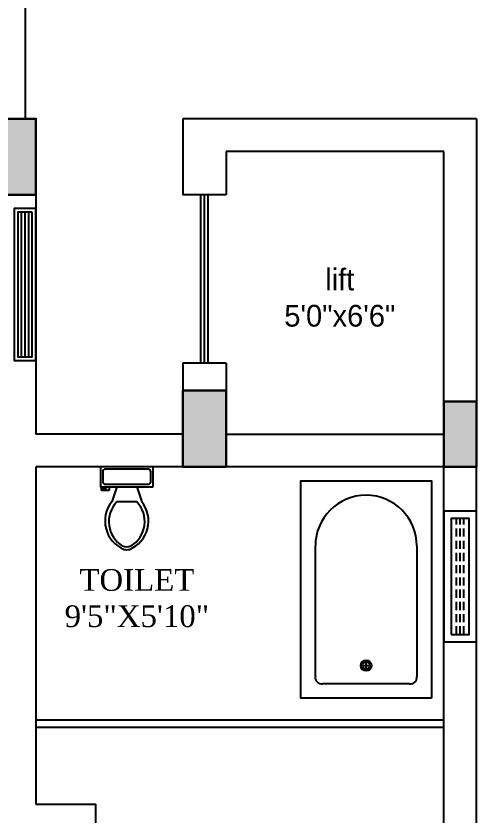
# Model space of a CAD drawing. Header units: inches. Extents: x 204954 to 440946, y -300749 to -143756.
# Drawn here: x 223498.1 to 223626, y -147837.8 to -147617.3 of the extents above; entities that cross this region are included whole.
import ezdxf

# ---------------------------------------------------------------- set-up
doc = ezdxf.new("R2010")
doc.units = ezdxf.units.IN
doc.header["$LTSCALE"] = 9
doc.header["$MEASUREMENT"] = 0
doc.linetypes.add('HIDDEN', pattern=[0.375, 0.25, -0.125])
for name, color, linetype in [('bath tub', 101, 'Continuous'), ('beam framing', 91, 'Continuous'), ('commode', 111, 'Continuous'), ('wardrobe', 34, 'Continuous')]:
    doc.layers.add(name, color=color, linetype=linetype)
doc.layers.add('COLUMNS', color=1, linetype='Continuous', lineweight=30)
doc.layers.add('Hatch', color=7, linetype='Continuous', lineweight=15, true_color=0xa3a3a3)
doc.styles.add('outer', font='arial.ttf', dxfattribs={"height": 24})

# ---------------------------------------------------------------- blocks, each defined once
blk = doc.blocks.new('A$C31806C9B')
at = {"layer": 'Hatch'}
blk.add_hatch(color=256, dxfattribs=at).paths.add_polyline_path([(0, -21), (0, 0), (-12, 0), (-12, -21)])
at = {"layer": 'COLUMNS'}
blk.add_lwpolyline([(-12, 0), (0, 0), (0, -21), (-12, -21)], close=True, dxfattribs=at)
blk = doc.blocks.new('A$C5E2070FF')
at = {"layer": 'Hatch'}
blk.add_hatch(color=256, dxfattribs=at).paths.add_polyline_path([(18, -9), (18, 0), (0, 0), (0, -9)])
at = {"layer": 'COLUMNS'}
blk.add_lwpolyline([(18, 0), (18, -9), (0, -9), (0, 0)], close=True, dxfattribs=at)
blk = doc.blocks.new('commode')
at = {"layer": 'commode'}
for p, q in [((49892.02, -6133.01), (49892.02, -6129.01)), ((49872.52, -6135.51), (49874.52, -6135.51)), ((49872.52, -6136.51), (49872.52, -6135.51)), ((49875.52, -6136.51), (49872.52, -6136.51)), ((49874.52, -6135.51), (49874.52, -6135.01)), ((49875.52, -6135.01), (49875.52, -6136.51)), ((49878.52, -6135.01), (49876.52, -6141.01)), ((49886.52, -6135.01), (49888.52, -6141.01)), ((49886.52, -6141.01), (49878.52, -6141.01))]:
    blk.add_line(p, q, dxfattribs=at)
blk.add_lwpolyline([(49893.02, -6135.01), (49893.02, -6127.01), (49872.02, -6127.01), (49872.02, -6135.01)], close=True, dxfattribs=at)
for points in [[(49891.02, -6128.01), (49874.02, -6128.01)], [(49873.02, -6129.01), (49873.02, -6133.01)], [(49874.02, -6134.01), (49891.02, -6134.01)]]:
    blk.add_lwpolyline(points, dxfattribs=at)
for centre, radius, start, end in [((49873.9, -6128.88), 0.884, 81.8699, 188.1301), ((49891.15, -6128.88), 0.884, 351.8699, 98.1301), ((49873.9, -6133.13), 0.884, 171.8699, 278.1301), ((49891.15, -6133.13), 0.884, 261.8699, 8.1301), ((49886.04, -6148.59), 12.17, 141.4691, 247.9714), ((49886.72, -6148.83), 11.33, 136.3677, 238.9468), ((49879, -6148.59), 12.17, 292.0284, 38.5307), ((49878.32, -6148.83), 11.33, 301.053, 43.6321), ((49882.52, -6154.88), 4, 245.7318, 294.2682), ((49882.52, -6156.01), 4, 254.8605, 285.1395)]:
    blk.add_arc(centre, radius, start, end, dxfattribs=at)
blk = doc.blocks.new('bathtub')
at = {"layer": 'bath tub'}
for p, q in [((49414.01, -6144.93), (49416.01, -6144.93)), ((49415.01, -6145.93), (49415.01, -6143.93))]:
    blk.add_line(p, q, dxfattribs=at)
blk.add_lwpolyline([(49433.01, -6153.93), (49397.01, -6153.93), (49397.01, -6093.93), (49433.01, -6093.93)], close=True, dxfattribs=at)
for points in [[(49401.01, -6147.93), (49401.01, -6111.93)], [(49429.01, -6111.93), (49429.01, -6147.93)], [(49427.01, -6149.93), (49403.01, -6149.93)]]:
    blk.add_lwpolyline(points, dxfattribs=at)
for radius in [1.5, 1]:
    blk.add_circle((49415.01, -6144.93), radius, dxfattribs=at)
for centre, radius, start, end in [((49415.01, -6111.93), 14, 0, 180), ((49402.76, -6148.18), 1.77, 171.8699, 278.1301), ((49427.26, -6148.18), 1.77, 261.8699, 8.1301)]:
    blk.add_arc(centre, radius, start, end, dxfattribs=at)

msp = doc.modelspace()

# ---------------------------------------------------------------- linework, layer by layer
at = {"layer": 'beam framing', "color": 1}
for p, q in [((223500.57661, -147569.33748), (223500.57661, -147645.70104)), ((223544.07663, -147645.70106), (223544.07662, -147666.70104)), ((223625.07664, -147645.70108), (223544.07663, -147645.70106)), ((223625.07664, -147645.70108), (223625.0766, -147645.70108)), ((223625.07664, -147645.70108), (223625.07664, -147741.70107)), ((223556.07663, -147654.70106), (223556.07662, -147666.70104)), ((223616.07663, -147654.70108), (223556.07663, -147654.70106)), ((223616.0766, -147723.70107), (223616.07663, -147654.70108)), ((223625.07664, -147654.70108), (223625.0766, -147654.70108)), ((223503.57664, -147666.70104), (223503.57661, -147732.70103)), ((223556.07662, -147666.70104), (223544.07662, -147666.70104)), ((223544.07662, -147713.10563), (223544.07661, -147720.70106)), ((223556.0766, -147713.10563), (223544.07662, -147713.10563)), ((223556.0766, -147713.10563), (223556.0766, -147720.70106)), ((223544.07662, -147732.70105), (223503.57661, -147732.70103)), ((223556.0766, -147732.70108), (223616.0766, -147732.70108)), ((223503.57661, -147741.70103), (223503.57656, -147834.83765)), ((223544.07661, -147741.70105), (223503.61855, -147741.70103)), ((223625.07664, -147741.70107), (223544.07661, -147741.70104)), ((223616.07664, -147899.20105), (223616.07664, -147741.70107)), ((223625.07664, -147899.20105), (223625.07664, -147741.70107)), ((223503.57656, -147834.83765), (223520.07664, -147834.83765)), ((223520.07664, -147899.20105), (223520.07664, -147834.83765))]:
    msp.add_line(p, q, dxfattribs=at)
at = {"layer": 'beam framing', "color": 4}
for p, q in [((223549.07661, -147713.10563), (223549.07662, -147666.70104)), ((223550.07661, -147713.10563), (223550.07662, -147666.70104)), ((223551.07661, -147713.10563), (223551.07662, -147666.70104)), ((223499.57661, -147711.4034), (223499.57661, -147671.41664)), ((223500.57661, -147711.4034), (223500.57661, -147671.41664)), ((223501.57661, -147711.4034), (223501.57661, -147671.41664)), ((223616.07664, -147813.70107), (223503.57657, -147813.70103)), ((223616.07664, -147811.70107), (223503.57658, -147811.70103))]:
    msp.add_line(p, q, dxfattribs=at)
at = {"layer": 'beam framing', "color": 6, "linetype": 'HIDDEN'}
for p, q in [((223619.57664, -147788.00671), (223619.57664, -147756.00671)), ((223620.57664, -147788.00671), (223620.57664, -147756.00671)), ((223621.57664, -147788.00671), (223621.57664, -147756.00671))]:
    msp.add_line(p, q, dxfattribs=at)
at = {"layer": 'beam framing', "color": 5}
for points in [[(223503.57664, -147670.41664), (223497.57659, -147670.41664), (223497.57659, -147712.4034), (223503.57664, -147712.4034)], [(223502.57664, -147671.41664), (223498.57659, -147671.41664), (223498.57659, -147711.4034), (223502.57664, -147711.4034)], [(223616.07664, -147790.00671), (223625.07664, -147790.00671), (223625.07664, -147754.00671), (223616.07664, -147754.00671)], [(223618.07664, -147788.00671), (223623.07664, -147788.00671), (223623.07664, -147756.00671), (223618.07664, -147756.00671)]]:
    msp.add_lwpolyline(points, close=True, dxfattribs=at)
at = {"layer": 'beam framing', "color": 1}
msp.add_circle((221267.41484, -148374.87), 4304.54104, dxfattribs=at)

# ---------------------------------------------------------------- block references
at = {"layer": 'bath tub', "ltscale": 0.25, "xscale": 0.6945111274267909, "yscale": 0.6945111274267909, "zscale": 0.6945111274267909}
msp.add_blockref('commode', (188884.66392, -143486.42579), dxfattribs=at)
at = {"layer": 'beam framing'}
for p in [(223503.57664, -147645.70104), (223556.07661, -147720.70105)]:
    msp.add_blockref('A$C31806C9B', p, dxfattribs=at)
at = {"layer": 'beam framing', "rotation": 270}
msp.add_blockref('A$C5E2070FF', (223625.07664, -147723.70107), dxfattribs=at)
at = {"layer": 'wardrobe'}
msp.add_blockref('bathtub', (174179.62412, -141651.65677), dxfattribs=at)

# ---------------------------------------------------------------- texts
at = {"color": 7, "lineweight": 30, "ltscale": 16, "char_height": 6, "attachment_point": 5, "style": 'outer'}
for s, insert in [('\\A1;{\\fBankGothic Lt BT|b0|i0|c0|p34;\\C256;lift\\P5\'0"x6\'6"}', (223587.37622, -147695.08395)), ('\\A1;{\\fTimes New Roman|b0|i0|c0|p18;\\C256;TOILET\\P9\'5"X5\'10"}', (223531.41525, -147778.0093))]:
    msp.add_mtext(s, dxfattribs=dict(at, insert=insert))

doc.saveas('drawing.dxf')
